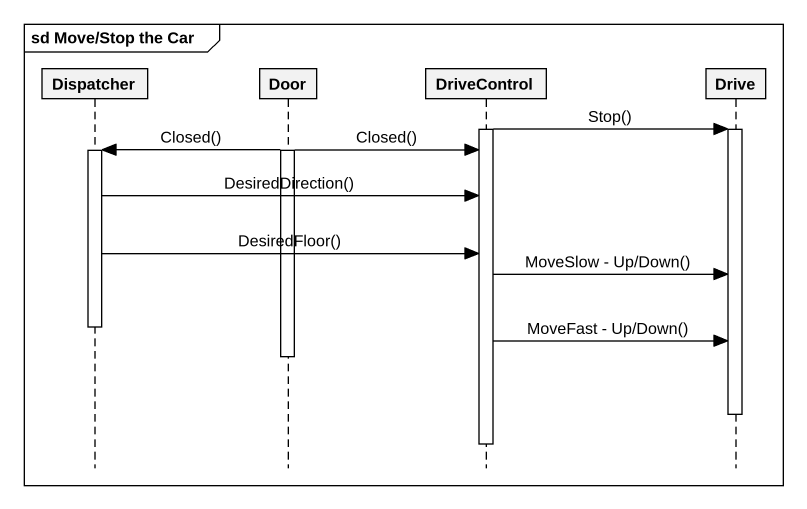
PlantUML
@startuml
mainframe sd Move/Stop the Car
hide footbox
participant Dispatcher
participant Door
participant DriveControl
participant Drive

activate DriveControl
DriveControl -> Drive : Stop()
activate Drive
activate Door
Door -> DriveControl : Closed()
Door -> Dispatcher : Closed()
activate Dispatcher
Dispatcher -> DriveControl : DesiredDirection()
Dispatcher -> DriveControl : DesiredFloor()
DriveControl -> Drive : MoveSlow - Up/Down()
deactivate Dispatcher
DriveControl -> Drive : MoveFast - Up/Down()
deactivate Door
deactivate Drive
deactivate DriveControl
@enduml
